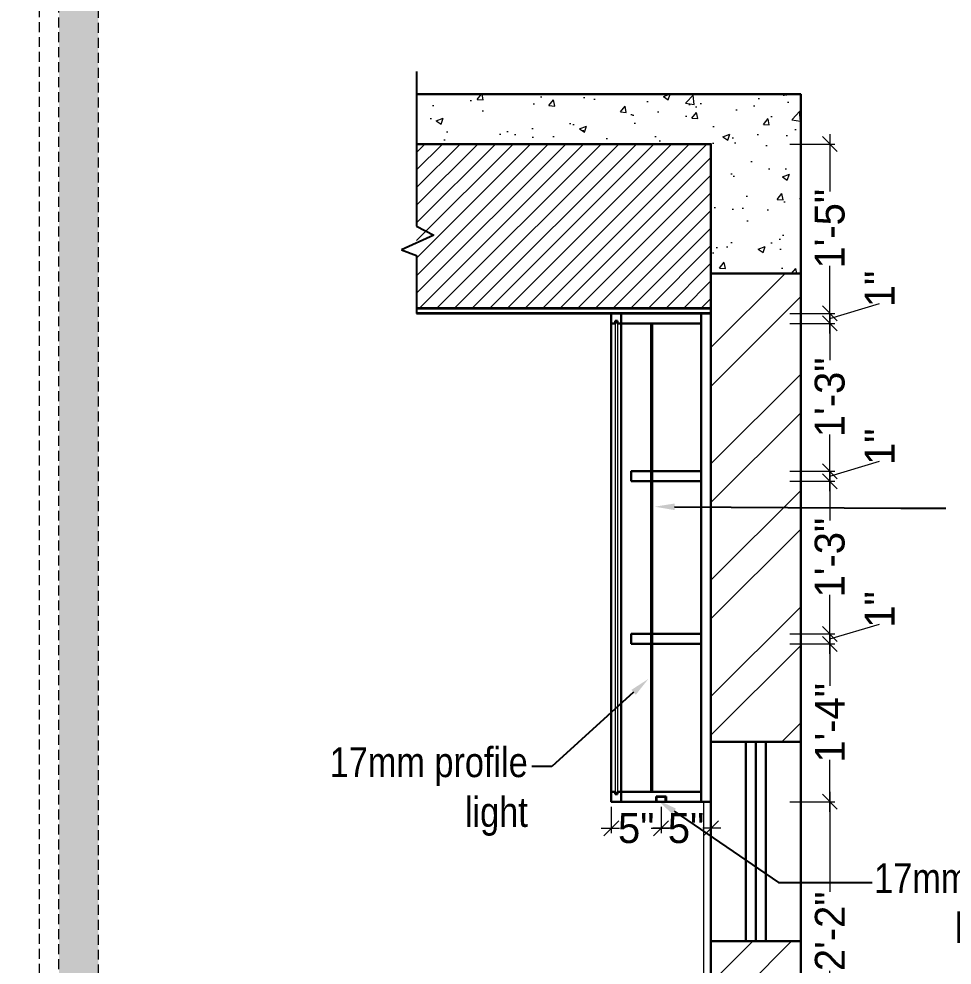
# Model space of a CAD drawing. Header units: millimetres. Extents: x 56222 to 3066687, y -650199 to -121287.
# Drawn here: x 139814.9 to 139908.5, y -185271.7 to -185176.7 of the extents above; entities that cross this region are included whole.
import ezdxf
from ezdxf import colors
from ezdxf.entities.mleader import LeaderData, LeaderLine
from ezdxf.math import Vec2, Vec3

# ---------------------------------------------------------------- set-up
doc = ezdxf.new("R2010")
doc.units = ezdxf.units.MM
doc.header["$MEASUREMENT"] = 0
doc.header["$PDMODE"] = 35
doc.linetypes.add('DASHED', pattern=[0.75, 0.5, -0.25])
doc.linetypes.add('DASHEDX2', pattern=[1.5, 1, -0.5])
doc.layers.get('Defpoints').update_dxf_attribs({"color": 220})
for name, color, linetype, lineweight in [('Dimension', 10, 'DASHEDX2', 20), ('FURNITURE', 32, 'Continuous', 9), ('furniture dimensions', 1, 'DASHED', 0), ('GF FALSE CEILING', 6, 'Continuous', 35), ('hatch-wall', 8, 'Continuous', 9), ('SECTION ( SLAB PLine )', 104, 'Continuous', 30), ('Text', 7, 'Continuous', 15), ('wall', 7, 'Continuous', 30), ('XX~SLAB ( BEAM )~ ( DIM )', 7, 'Continuous', 9)]:
    doc.layers.add(name, color=color, linetype=linetype, lineweight=lineweight)
doc.styles.add('century g', font='GOTHIC.TTF')
doc.styles.add('style4', font='ARIALN.TTF')
doc.dimstyles.new('Archana', dxfattribs={"dimtxt": 2, "dimasz": 0.75, "dimexe": 0.5, "dimexo": 0.5, "dimgap": 0, "dimtad": 0, "dimzin": 0, "dimdsep": 46, "dimlunit": 4, "dimtxsty": 'century g', "dimblk": 'OBLIQUE', "dimcen": 0, "dimdle": 1, "dimclrd": 256, "dimclre": 256, "dimclrt": 256, "dimadec": 0, "dimazin": 0, "dimtfac": 1, "dimtofl": 0, "dimtmove": 1, "dimatfit": 3, "dimfxl": 1, "dimfxlon": 1, "dimtolj": 1, "dimtzin": 0, "dimlwd": -1, "dimlwe": -1, "dimarcsym": 0})

# ---------------------------------------------------------------- blocks, each defined once
blk = doc.blocks.new('_Oblique')
at = {"layer": 'wall', "color": 0, "lineweight": -2}
blk.add_line((-0.5, -0.5), (0.5, 0.5), dxfattribs=at)
blk = doc.blocks.new('*D371')
at = {"layer": 'Defpoints', "color": 0, "linetype": 'Continuous', "lineweight": 30, "transparency": 16777216}
for p in [(139884.329, -185255.264), (139896.25, -185255.264), (139884.329, -185281.264)]:
    blk.add_point(p, dxfattribs=at)
at = {"layer": 'furniture dimensions', "color": 5, "linetype": 'Continuous', "transparency": 16777216}
for p, q in [((139896.25, -185254.264), (139896.25, -185264.309)), ((139892.25, -185255.264), (139896.75, -185255.264)), ((139896.25, -185282.264), (139896.25, -185272.22))]:
    blk.add_line(p, q, dxfattribs=at)
at = {"layer": 'furniture dimensions', "color": 5, "linetype": 'ByBlock', "transparency": 16777216}
blk.add_line((139892.25, -185281.264), (139896.75, -185281.264), dxfattribs=at)
at = {"layer": 'furniture dimensions', "color": 5, "linetype": 'Continuous', "transparency": 16777216, "xscale": 1.5, "yscale": 1.5, "zscale": 1.5}
for p, rotation in [((139896.25, -185255.264), 90), ((139896.25, -185281.264), 270)]:
    blk.add_blockref('_Oblique', p, dxfattribs=dict(at, rotation=rotation))
at = {"layer": 'furniture dimensions', "linetype": 'Continuous', "lineweight": 0, "transparency": 16777216, "insert": (139896.25, -185268.264), "char_height": 3, "attachment_point": 5, "rotation": 90, "style": 'century g'}
blk.add_mtext('\\A1;2\'-2"', dxfattribs=at)
blk = doc.blocks.new('*D372')
at = {"layer": 'Defpoints', "color": 0, "linetype": 'Continuous', "lineweight": 30, "transparency": 16777216}
for p in [(139883.329, -185239.431), (139896.25, -185239.431), (139884.329, -185255.264)]:
    blk.add_point(p, dxfattribs=at)
at = {"layer": 'furniture dimensions', "color": 5, "linetype": 'Continuous', "transparency": 16777216}
for p, q in [((139896.25, -185238.431), (139896.25, -185243.627)), ((139892.25, -185239.431), (139896.75, -185239.431)), ((139896.25, -185256.264), (139896.25, -185251.069))]:
    blk.add_line(p, q, dxfattribs=at)
at = {"layer": 'furniture dimensions', "color": 5, "linetype": 'ByBlock', "transparency": 16777216}
blk.add_line((139892.25, -185255.264), (139896.75, -185255.264), dxfattribs=at)
at = {"layer": 'furniture dimensions', "color": 5, "linetype": 'Continuous', "transparency": 16777216, "xscale": 1.5, "yscale": 1.5, "zscale": 1.5}
for p, rotation in [((139896.25, -185239.431), 90), ((139896.25, -185255.264), 270)]:
    blk.add_blockref('_Oblique', p, dxfattribs=dict(at, rotation=rotation))
at = {"layer": 'furniture dimensions', "linetype": 'Continuous', "lineweight": 0, "transparency": 16777216, "insert": (139896.25, -185247.348), "char_height": 3, "attachment_point": 5, "rotation": 90, "style": 'century g'}
blk.add_mtext('\\A1;1\'-4"', dxfattribs=at)
blk = doc.blocks.new('*D373')
at = {"layer": 'Defpoints', "color": 0, "linetype": 'Continuous', "lineweight": 30, "transparency": 16777216}
for p in [(139883.329, -185238.431), (139896.25, -185238.431), (139883.329, -185239.431)]:
    blk.add_point(p, dxfattribs=at)
at = {"layer": 'furniture dimensions', "color": 5, "linetype": 'Continuous', "transparency": 16777216}
for p, q in [((139896.25, -185240.431), (139896.25, -185237.431)), ((139896.25, -185238.931), (139901.25, -185237.431)), ((139892.25, -185238.431), (139896.75, -185238.431))]:
    blk.add_line(p, q, dxfattribs=at)
at = {"layer": 'furniture dimensions', "color": 5, "linetype": 'ByBlock', "transparency": 16777216}
blk.add_line((139892.25, -185239.431), (139896.75, -185239.431), dxfattribs=at)
at = {"layer": 'furniture dimensions', "color": 5, "linetype": 'Continuous', "transparency": 16777216, "xscale": 1.5, "yscale": 1.5, "zscale": 1.5}
for p, rotation in [((139896.25, -185238.431), 90), ((139896.25, -185239.431), 270)]:
    blk.add_blockref('_Oblique', p, dxfattribs=dict(at, rotation=rotation))
at = {"layer": 'furniture dimensions', "linetype": 'Continuous', "lineweight": 0, "transparency": 16777216, "insert": (139901.25, -185235.974), "char_height": 3, "attachment_point": 5, "rotation": 90, "style": 'century g'}
blk.add_mtext('\\A1;1"', dxfattribs=at)
blk = doc.blocks.new('*D374')
at = {"layer": 'Defpoints', "color": 0, "linetype": 'Continuous', "lineweight": 30, "transparency": 16777216}
for p in [(139883.329, -185223.098), (139896.25, -185223.098), (139883.329, -185238.431)]:
    blk.add_point(p, dxfattribs=at)
at = {"layer": 'furniture dimensions', "color": 5, "linetype": 'Continuous', "transparency": 16777216}
for p, q in [((139896.25, -185222.098), (139896.25, -185227.043)), ((139892.25, -185223.098), (139896.75, -185223.098)), ((139896.25, -185239.431), (139896.25, -185234.485))]:
    blk.add_line(p, q, dxfattribs=at)
at = {"layer": 'furniture dimensions', "color": 5, "linetype": 'ByBlock', "transparency": 16777216}
blk.add_line((139892.25, -185238.431), (139896.75, -185238.431), dxfattribs=at)
at = {"layer": 'furniture dimensions', "color": 5, "linetype": 'Continuous', "transparency": 16777216, "xscale": 1.5, "yscale": 1.5, "zscale": 1.5}
for p, rotation in [((139896.25, -185223.098), 90), ((139896.25, -185238.431), 270)]:
    blk.add_blockref('_Oblique', p, dxfattribs=dict(at, rotation=rotation))
at = {"layer": 'furniture dimensions', "linetype": 'Continuous', "lineweight": 0, "transparency": 16777216, "insert": (139896.25, -185230.764), "char_height": 3, "attachment_point": 5, "rotation": 90, "style": 'century g'}
blk.add_mtext('\\A1;1\'-3"', dxfattribs=at)
blk = doc.blocks.new('*D375')
at = {"layer": 'Defpoints', "color": 0, "linetype": 'Continuous', "lineweight": 30, "transparency": 16777216}
for p in [(139884.329, -185189.264), (139896.25, -185189.264), (139884.329, -185206.264)]:
    blk.add_point(p, dxfattribs=at)
at = {"layer": 'furniture dimensions', "color": 5, "linetype": 'Continuous', "transparency": 16777216}
for p, q in [((139896.25, -185188.264), (139896.25, -185194.043)), ((139892.25, -185189.264), (139896.75, -185189.264)), ((139896.25, -185207.264), (139896.25, -185201.485))]:
    blk.add_line(p, q, dxfattribs=at)
at = {"layer": 'furniture dimensions', "color": 5, "linetype": 'ByBlock', "transparency": 16777216}
blk.add_line((139892.25, -185206.264), (139896.75, -185206.264), dxfattribs=at)
at = {"layer": 'furniture dimensions', "color": 5, "linetype": 'Continuous', "transparency": 16777216, "xscale": 1.5, "yscale": 1.5, "zscale": 1.5}
for p, rotation in [((139896.25, -185189.264), 90), ((139896.25, -185206.264), 270)]:
    blk.add_blockref('_Oblique', p, dxfattribs=dict(at, rotation=rotation))
at = {"layer": 'furniture dimensions', "linetype": 'Continuous', "lineweight": 0, "transparency": 16777216, "insert": (139896.25, -185197.764), "char_height": 3, "attachment_point": 5, "rotation": 90, "style": 'century g'}
blk.add_mtext('\\A1;1\'-5"', dxfattribs=at)
blk = doc.blocks.new('*D383')
at = {"layer": 'Defpoints', "color": 0, "linetype": 'Continuous', "lineweight": 30, "transparency": 16777216}
for p in [(139874.329, -185255.264), (139879.329, -185255.264), (139879.329, -185257.93)]:
    blk.add_point(p, dxfattribs=at)
at = {"layer": 'furniture dimensions', "color": 5, "linetype": 'ByBlock', "transparency": 16777216}
blk.add_line((139874.329, -185255.764), (139874.329, -185258.43), dxfattribs=at)
at = {"layer": 'furniture dimensions', "color": 5, "linetype": 'Continuous', "transparency": 16777216}
for p, q in [((139879.329, -185255.764), (139879.329, -185258.43)), ((139873.329, -185257.93), (139875.16, -185257.93)), ((139880.329, -185257.93), (139878.499, -185257.93))]:
    blk.add_line(p, q, dxfattribs=at)
at = {"layer": 'furniture dimensions', "color": 5, "linetype": 'Continuous', "transparency": 16777216, "xscale": 1.5, "yscale": 1.5, "zscale": 1.5, "rotation": 180}
blk.add_blockref('_Oblique', (139874.329, -185257.93), dxfattribs=at)
at = {"layer": 'furniture dimensions', "color": 5, "linetype": 'Continuous', "transparency": 16777216, "xscale": 1.5, "yscale": 1.5, "zscale": 1.5}
blk.add_blockref('_Oblique', (139879.329, -185257.93), dxfattribs=at)
at = {"layer": 'furniture dimensions', "linetype": 'Continuous', "lineweight": 0, "transparency": 16777216, "insert": (139876.829, -185257.93), "char_height": 3, "attachment_point": 5, "style": 'century g'}
blk.add_mtext('\\A1;5"', dxfattribs=at)
blk = doc.blocks.new('*D386')
at = {"layer": 'Defpoints', "color": 0, "linetype": 'Continuous', "lineweight": 30, "transparency": 16777216}
for p in [(139879.329, -185255.264), (139884.329, -185255.264), (139884.329, -185257.93)]:
    blk.add_point(p, dxfattribs=at)
at = {"layer": 'furniture dimensions', "color": 5, "linetype": 'ByBlock', "transparency": 16777216}
blk.add_line((139879.329, -185255.764), (139879.329, -185258.43), dxfattribs=at)
at = {"layer": 'furniture dimensions', "color": 5, "linetype": 'Continuous', "transparency": 16777216}
for p, q in [((139884.329, -185255.764), (139884.329, -185258.43)), ((139878.329, -185257.93), (139880.16, -185257.93)), ((139885.329, -185257.93), (139883.499, -185257.93))]:
    blk.add_line(p, q, dxfattribs=at)
at = {"layer": 'furniture dimensions', "color": 5, "linetype": 'Continuous', "transparency": 16777216, "xscale": 1.5, "yscale": 1.5, "zscale": 1.5, "rotation": 180}
blk.add_blockref('_Oblique', (139879.329, -185257.93), dxfattribs=at)
at = {"layer": 'furniture dimensions', "color": 5, "linetype": 'Continuous', "transparency": 16777216, "xscale": 1.5, "yscale": 1.5, "zscale": 1.5}
blk.add_blockref('_Oblique', (139884.329, -185257.93), dxfattribs=at)
at = {"layer": 'furniture dimensions', "linetype": 'Continuous', "lineweight": 0, "transparency": 16777216, "insert": (139881.829, -185257.93), "char_height": 3, "attachment_point": 5, "style": 'century g'}
blk.add_mtext('\\A1;5"', dxfattribs=at)
blk = doc.blocks.new('*D387')
at = {"layer": 'Defpoints', "color": 0, "linetype": 'Continuous', "lineweight": 30, "transparency": 16777216}
for p in [(139883.329, -185222.098), (139896.25, -185222.098), (139883.329, -185223.098)]:
    blk.add_point(p, dxfattribs=at)
at = {"layer": 'furniture dimensions', "color": 5, "linetype": 'Continuous', "transparency": 16777216}
for p, q in [((139896.25, -185224.098), (139896.25, -185221.098)), ((139896.25, -185222.598), (139901.25, -185221.098)), ((139892.25, -185222.098), (139896.75, -185222.098))]:
    blk.add_line(p, q, dxfattribs=at)
at = {"layer": 'furniture dimensions', "color": 5, "linetype": 'ByBlock', "transparency": 16777216}
blk.add_line((139892.25, -185223.098), (139896.75, -185223.098), dxfattribs=at)
at = {"layer": 'furniture dimensions', "color": 5, "linetype": 'Continuous', "transparency": 16777216, "xscale": 1.5, "yscale": 1.5, "zscale": 1.5}
for p, rotation in [((139896.25, -185222.098), 90), ((139896.25, -185223.098), 270)]:
    blk.add_blockref('_Oblique', p, dxfattribs=dict(at, rotation=rotation))
at = {"layer": 'furniture dimensions', "linetype": 'Continuous', "lineweight": 0, "transparency": 16777216, "insert": (139901.25, -185219.64), "char_height": 3, "attachment_point": 5, "rotation": 90, "style": 'century g'}
blk.add_mtext('\\A1;1"', dxfattribs=at)
blk = doc.blocks.new('*D388')
at = {"layer": 'Defpoints', "color": 0, "linetype": 'Continuous', "lineweight": 30, "transparency": 16777216}
for p in [(139883.329, -185207.264), (139896.25, -185207.264), (139883.329, -185222.098)]:
    blk.add_point(p, dxfattribs=at)
at = {"layer": 'furniture dimensions', "color": 5, "linetype": 'Continuous', "transparency": 16777216}
for p, q in [((139896.25, -185206.264), (139896.25, -185210.96)), ((139892.25, -185207.264), (139896.75, -185207.264)), ((139896.25, -185223.098), (139896.25, -185218.402))]:
    blk.add_line(p, q, dxfattribs=at)
at = {"layer": 'furniture dimensions', "color": 5, "linetype": 'ByBlock', "transparency": 16777216}
blk.add_line((139892.25, -185222.098), (139896.75, -185222.098), dxfattribs=at)
at = {"layer": 'furniture dimensions', "color": 5, "linetype": 'Continuous', "transparency": 16777216, "xscale": 1.5, "yscale": 1.5, "zscale": 1.5}
for p, rotation in [((139896.25, -185207.264), 90), ((139896.25, -185222.098), 270)]:
    blk.add_blockref('_Oblique', p, dxfattribs=dict(at, rotation=rotation))
at = {"layer": 'furniture dimensions', "linetype": 'Continuous', "lineweight": 0, "transparency": 16777216, "insert": (139896.25, -185214.681), "char_height": 3, "attachment_point": 5, "rotation": 90, "style": 'century g'}
blk.add_mtext('\\A1;1\'-3"', dxfattribs=at)
blk = doc.blocks.new('*D389')
at = {"layer": 'Defpoints', "color": 0, "linetype": 'Continuous', "lineweight": 30, "transparency": 16777216}
for p in [(139883.329, -185206.264), (139896.25, -185206.264), (139883.329, -185207.264)]:
    blk.add_point(p, dxfattribs=at)
at = {"layer": 'furniture dimensions', "color": 5, "linetype": 'Continuous', "transparency": 16777216}
for p, q in [((139896.25, -185208.264), (139896.25, -185205.264)), ((139896.25, -185206.764), (139901.25, -185205.264)), ((139892.25, -185206.264), (139896.75, -185206.264))]:
    blk.add_line(p, q, dxfattribs=at)
at = {"layer": 'furniture dimensions', "color": 5, "linetype": 'ByBlock', "transparency": 16777216}
blk.add_line((139892.25, -185207.264), (139896.75, -185207.264), dxfattribs=at)
at = {"layer": 'furniture dimensions', "color": 5, "linetype": 'Continuous', "transparency": 16777216, "xscale": 1.5, "yscale": 1.5, "zscale": 1.5}
for p, rotation in [((139896.25, -185206.264), 90), ((139896.25, -185207.264), 270)]:
    blk.add_blockref('_Oblique', p, dxfattribs=dict(at, rotation=rotation))
at = {"layer": 'furniture dimensions', "linetype": 'Continuous', "lineweight": 0, "transparency": 16777216, "insert": (139901.25, -185203.807), "char_height": 3, "attachment_point": 5, "rotation": 90, "style": 'century g'}
blk.add_mtext('\\A1;1"', dxfattribs=at)

msp = doc.modelspace()

# ---------------------------------------------------------------- hatches: boundary and pattern name
at = {"layer": 'Dimension', "true_color": 0xd39e00}
h = msp.add_hatch(color=42, dxfattribs=at)
h.paths.add_polyline_path([(139818.928, -185089.377), (139818.928, -185485.055), (140381.069, -185485.055), (140381.069, -185089.377)])
h.paths.add_polyline_path([(139822.874, -185093.323), (140377.124, -185093.323), (140377.124, -185481.109), (139822.874, -185481.109)], flags=16)
at = {"layer": 'FURNITURE', "lineweight": 20, "true_color": 0x636466}
h = msp.add_hatch(dxfattribs=at)
h.set_pattern_fill('AR-CONC', color=251)
h.set_pattern_definition([(50, (10706.4446, -203738.9746), (7.17260183, -0.62752135), [0.75, -8.25]), (355, (10706.4446, -203738.975), (-1.38751334, 7.52192134), [0.6, -6.6]), (100.4514445, (10707.042, -203739.027), (5.78508847, 6.8943999), [0.6374019, -7.0114211]), (46.1842, (10706.445, -203736.975), (10.6724133, -1.6551928), [1.125, -12.375]), (96.6356355, (10707.334, -203737.113), (9.34661946, 9.741186), [0.9561034, -10.5171376]), (351.184164, (10706.445, -203736.975), (9.34661945, 9.741186), [0.9, -9.9]), (21, (10707.4446, -203737.4746), (5.96907052, -4.0261889), [0.75, -8.25]), (326, (10707.4446, -203737.475), (2.4331533, 7.25150045), [0.6, -6.6]), (71.451445, (10707.942, -203737.81), (8.40222377, 3.22531153), [0.6374019, -7.0114211]), (37.5, (10706.4446, -203738.9746), (0.121598553, 3.32893854), [0, -6.52, 0, -6.7, 0, -6.625]), (7.5, (10706.4446, -203738.9746), (2.63069537, 3.94411712), [0, -3.82, 0, -6.37, 0, -2.525]), (327.5, (10704.2146, -203738.9746), (5.33822436, -0.22554872), [0, -2.5, 0, -7.8, 0, -10.35]), (317.5, (10703.2146, -203738.9746), (5.8318617, 1.00104982), [0, -3.25, 0, -5.18, 0, -7.35])])
h.paths.add_polyline_path([(139735.805, -185216.264), (139740.329, -185216.264), (139740.329, -185216.296)])
h.paths.add_polyline_path([(139854.782, -185189.26), (139854.768, -185184.264), (139893.329, -185184.264), (139893.329, -185202.264), (139884.329, -185202.264), (139884.343, -185189.268)])
at = {"layer": 'GF FALSE CEILING', "lineweight": 9}
h = msp.add_hatch(dxfattribs=at)
h.set_pattern_fill('ANSI31', color=256, scale=10)
h.set_pattern_definition([(45, (11896.7361, -202132.3956), (-0.883883476, 0.883883476), [])])
h.paths.add_polyline_path([(139854.795, -185189.264), (139884.329, -185189.264), (139884.329, -185205.764), (139854.795, -185205.764)])
at = {"layer": 'hatch-wall', "lineweight": 0}
h = msp.add_hatch(dxfattribs=at)
h.set_pattern_fill('ANSI32', color=256, scale=22)
h.set_pattern_definition([(45, (-171.074, -553.528), (-5.83363094, 5.83363094), []), (45, (-167.185, -553.528), (-5.83363094, 5.83363094), [])])
h.paths.add_polyline_path([(139884.329, -185202.264), (139893.329, -185202.264), (139893.329, -185249.264), (139884.329, -185249.264)])
at = {"layer": 'hatch-wall'}
h = msp.add_hatch(dxfattribs=at)
h.set_pattern_fill('ANSI32', color=256, scale=22)
h.set_pattern_definition([(45, (11896.736, -202130.387), (-5.83363094, 5.83363094), []), (45, (11900.625, -202130.387), (-5.83363094, 5.83363094), [])])
h.paths.add_polyline_path([(139884.354, -185269.264), (139893.354, -185269.264), (139893.329, -185313.264), (139884.329, -185313.264)])

# ---------------------------------------------------------------- linework, layer by layer
at = {"layer": 'Dimension', "color": 42, "true_color": 0xd39e00, "elevation": 0.259}
for points in [[(139816.956, -185087.405), (140383.042, -185087.405), (140383.042, -185487.027), (139816.956, -185487.027)], [(139818.928, -185089.377), (140381.069, -185089.377), (140381.069, -185485.055), (139818.928, -185485.055)], [(139822.874, -185093.323), (140377.124, -185093.323), (140377.124, -185481.109), (139822.874, -185481.109)]]:
    msp.add_lwpolyline(points, close=True, dxfattribs=at)
at = {"layer": 'FURNITURE', "linetype": 'ByBlock', "lineweight": -3}
for p, q in [((139854.795, -185181.98, 0.129), (139854.795, -185197.507, 0.129)), ((139854.795, -185197.507, 0.129), (139856.522, -185198.416, 0.129)), ((139856.522, -185198.416, 0.129), (139853.282, -185199.879, 0.129)), ((139853.282, -185199.879, 0.129), (139854.795, -185200.455, 0.129)), ((139854.795, -185200.455, 0.129), (139854.795, -185206.264, 0.129)), ((139884.329, -185207.264, 0.129), (139884.329, -185211.273, 0.129))]:
    msp.add_line(p, q, dxfattribs=at)
at = {"layer": 'FURNITURE', "lineweight": 30}
for p, q in [((139875.329, -185206.264, 0.129), (139874.329, -185206.264, 0.129)), ((139874.329, -185206.264, 0.129), (139874.329, -185206.264, 0.129)), ((139883.329, -185206.264, 0.129), (139883.329, -185255.264, 0.129)), ((139875.329, -185207.264, 0.129), (139883.329, -185207.264, 0.129)), ((139875.329, -185254.264, 0.129), (139875.329, -185207.264, 0.129)), ((139874.329, -185239.2, 0.129), (139874.329, -185255.264, 0.129)), ((139875.329, -185239.2, 0.129), (139875.329, -185255.264, 0.129)), ((139874.329, -185254.264, 0.129), (139874.329, -185255.264, 0.129)), ((139883.329, -185254.264, 0.129), (139875.329, -185254.264, 0.129)), ((139874.329, -185255.264, 0.129), (139874.329, -185255.264, 0.129)), ((139878.832, -185254.733, 0.129), (139879.832, -185254.733, 0.129)), ((139878.832, -185254.733, 0.129), (139878.832, -185255.264, 0.129)), ((139879.832, -185254.733, 0.129), (139879.832, -185255.264, 0.129))]:
    msp.add_line(p, q, dxfattribs=at)
at = {"layer": 'FURNITURE', "linetype": 'ByBlock', "lineweight": 30}
for p, q in [((139874.949, -185207.014, 0.129), (139874.709, -185207.014, 0.129)), ((139874.709, -185207.014, 0.129), (139874.709, -185207.264, 0.129)), ((139874.949, -185207.264, 0.129), (139874.949, -185207.014, 0.129)), ((139874.709, -185254.514, 0.129), (139874.709, -185254.264, 0.129)), ((139874.949, -185254.264, 0.129), (139874.949, -185254.514, 0.129)), ((139874.949, -185254.514, 0.129), (139874.709, -185254.514, 0.129))]:
    msp.add_line(p, q, dxfattribs=at)
at = {"layer": 'FURNITURE', "color": 3, "lineweight": 30}
for p, q in [((139878.329, -185207.264, 0.129), (139878.329, -185254.264, 0.129)), ((139878.429, -185207.264, 0.129), (139878.429, -185254.264, 0.129))]:
    msp.add_line(p, q, dxfattribs=at)
at = {"layer": 'FURNITURE', "lineweight": 30, "elevation": 0.129}
for points in [[(139874.329, -185206.264), (139884.329, -185206.264), (139884.329, -185255.264), (139874.329, -185255.264)], [(139876.329, -185223.098), (139883.329, -185223.098), (139883.329, -185222.098), (139876.329, -185222.098)], [(139876.329, -185239.431), (139883.329, -185239.431), (139883.329, -185238.431), (139876.329, -185238.431)]]:
    msp.add_lwpolyline(points, close=True, dxfattribs=at)
at = {"layer": 'FURNITURE', "linetype": 'ByBlock', "lineweight": 30, "elevation": 0.129}
for points in [[(139874.709, -185207.264), (139874.329, -185207.264), (139874.329, -185206.264), (139875.329, -185206.264), (139875.329, -185207.264), (139874.949, -185207.264)], [(139874.709, -185254.264), (139874.329, -185254.264), (139874.329, -185255.264), (139875.329, -185255.264), (139875.329, -185254.264), (139874.949, -185254.264)]]:
    msp.add_lwpolyline(points, dxfattribs=at)
at = {"layer": 'FURNITURE', "color": 3, "lineweight": 30, "elevation": 0.129}
msp.add_lwpolyline([(139878.876, -185254.763), (139879.783, -185254.763), (139879.783, -185255.264), (139878.876, -185255.264)], close=True, dxfattribs=at)
at = {"layer": 'FURNITURE', "lineweight": 30, "elevation": 0.129}
msp.add_lwpolyline([(139878.876, -185255.264), (139879.783, -185255.264)], dxfattribs=at)
at = {"layer": 'furniture dimensions', "color": 4, "linetype": 'ByBlock'}
for p, q in [((139874.709, -185207.264, 0.129), (139874.709, -185254.514, 0.129)), ((139874.949, -185207.264, 0.129), (139874.949, -185254.514, 0.129))]:
    msp.add_line(p, q, dxfattribs=at)
at = {"layer": 'GF FALSE CEILING'}
for p, q in [((139884.329, -185205.764, 0.129), (139854.795, -185205.764, 0.129)), ((139884.329, -185206.264, 0.129), (139854.795, -185206.264, 0.129))]:
    msp.add_line(p, q, dxfattribs=at)
at = {"layer": 'SECTION ( SLAB PLine )', "color": 1, "elevation": 0.129}
msp.add_lwpolyline([(139854.795, -185184.264), (139893.329, -185184.264), (139893.329, -185202.264), (139884.329, -185202.264), (139884.329, -185189.264), (139854.795, -185189.264)], dxfattribs=at)
at = {"layer": 'wall', "lineweight": 30, "elevation": 0.129}
msp.add_lwpolyline([(139884.329, -185202.264), (139884.329, -185247.264)], dxfattribs=at)
at = {"layer": 'XX~SLAB ( BEAM )~ ( DIM )', "color": 242, "lineweight": 15, "true_color": 0xcd2027}
for p, q in [((139884.329, -185249.295, 0.129), (139884.329, -185281.763, 0.129)), ((139883.579, -185255.264, 0.129), (139883.579, -185281.763, 0.129))]:
    msp.add_line(p, q, dxfattribs=at)
at = {"layer": 'XX~SLAB ( BEAM )~ ( DIM )', "color": 5, "lineweight": 30}
for p, q in [((139887.811, -185249.264, 0.129), (139887.811, -185269.264, 0.129)), ((139888.829, -185249.264, 0.129), (139888.829, -185269.264, 0.129)), ((139889.847, -185249.264, 0.129), (139889.847, -185269.264, 0.129))]:
    msp.add_line(p, q, dxfattribs=at)
at = {"layer": 'XX~SLAB ( BEAM )~ ( DIM )', "lineweight": 30, "elevation": 0.129}
msp.add_lwpolyline([(139884.329, -185313.264), (139893.329, -185313.264), (139893.329, -185202.264), (139884.329, -185202.264)], close=True, dxfattribs=at)
at = {"layer": 'XX~SLAB ( BEAM )~ ( DIM )', "color": 5, "lineweight": 30, "elevation": 0.129}
msp.add_lwpolyline([(139893.329, -185249.264), (139884.329, -185249.264), (139884.329, -185269.264), (139893.329, -185269.264)], close=True, dxfattribs=at)

# ---------------------------------------------------------------- dimensions: what is measured, and where the dimension line sits
at = {"layer": 'furniture dimensions', "color": 5, "linetype": 'Continuous', "lineweight": 0}
for base, p1, p2, picture, middle in [((139896.25, -185189.264, 0.129), (139884.329, -185206.264, 0.129), (139884.329, -185189.264, 0.129), '*D375', (139896.25, -185197.764, 0.129)), ((139896.25, -185206.264, 0.129), (139883.329, -185207.264, 0.129), (139883.329, -185206.264, 0.129), '*D389', (139901.25, -185205.264, 0.129)), ((139896.25, -185207.264, 0.129), (139883.329, -185222.098, 0.129), (139883.329, -185207.264, 0.129), '*D388', (139896.25, -185214.681, 0.129)), ((139896.25, -185222.098, 0.129), (139883.329, -185223.098, 0.129), (139883.329, -185222.098, 0.129), '*D387', (139901.25, -185221.098, 0.129)), ((139896.25, -185223.098, 0.129), (139883.329, -185238.431, 0.129), (139883.329, -185223.098, 0.129), '*D374', (139896.25, -185230.764, 0.129)), ((139896.25, -185238.431, 0.129), (139883.329, -185239.431, 0.129), (139883.329, -185238.431, 0.129), '*D373', (139901.25, -185237.431, 0.129)), ((139896.25, -185239.431, 0.129), (139884.329, -185255.264, 0.129), (139883.329, -185239.431, 0.129), '*D372', (139896.25, -185247.348, 0.129)), ((139896.25, -185255.264, 0.129), (139884.329, -185281.264, 0.129), (139884.329, -185255.264, 0.129), '*D371', (139896.25, -185268.264, 0.129))]:
    dim = msp.add_linear_dim(base=base, p1=p1, p2=p2, angle=90, dimstyle='Archana', override={"dimtxt": 3, "dimasz": 1.5, "dimdec": 0, "dimclrd": 5, "dimclre": 5, "dimfxl": 4}, dxfattribs=at)
    dim.commit()
    dim.dimension.update_dxf_attribs({"geometry": picture, "text_midpoint": middle})
for base, p1, p2, picture, middle in [((139879.329, -185257.93, 0.129), (139874.329, -185255.264, 0.129), (139879.329, -185255.264, 0.129), '*D383', (139876.829, -185257.93, 0.129)), ((139884.329, -185257.93, 0.129), (139879.329, -185255.264, 0.129), (139884.329, -185255.264, 0.129), '*D386', (139881.829, -185257.93, 0.129))]:
    dim = msp.add_linear_dim(base=base, p1=p1, p2=p2, dimstyle='Archana', override={"dimtxt": 3, "dimasz": 1.5, "dimdec": 0, "dimclrd": 5, "dimclre": 5, "dimfxl": 4}, dxfattribs=at)
    dim.commit()
    dim.dimension.update_dxf_attribs({"geometry": picture, "text_midpoint": middle})

# ---------------------------------------------------------------- leaders
at = {"layer": 'Text', "color": 1, "lineweight": 0, "ltscale": 20}
ml = msp.add_multileader_mtext('Standard', dxfattribs=at)
ml.set_content('', color=1, style='style4')
ml.set_leader_properties()
ml.build(insert=Vec2(0, 0))
ml.multileader.update_dxf_attribs({"dogleg_length": 2.025, "arrow_head_size": 2})
ctx = ml.context
ctx.base_point, ctx.char_height, ctx.arrow_head_size, ctx.landing_gap_size, ctx.plane_origin = Vec3(139907.898, -185225.812, 0.129), 3, 2, 0.4, Vec3(139920.554, -185217.336, 0.129)
ctx.text_align_type = 1
notes = []
notes.append((ctx, [(0, (1, 1, 0), (139903.374, -185225.812, 0.129), (1, 0), 4.524, [(0, [(139878.674, -185225.655, 0.129)], 0, [])])]))
ctx.mtext.insert, ctx.mtext.alignment = Vec3(139908.298, -185224.312, 0.129), 2
ml = msp.add_multileader_mtext('Standard', dxfattribs=at)
ml.set_content('17mm profile \\Plight', color=1, style='style4')
ml.set_leader_properties()
ml.build(insert=Vec2(0, 0))
ml.multileader.update_dxf_attribs({"dogleg_length": 2.025, "arrow_head_size": 2})
ctx = ml.context
ctx.base_point, ctx.char_height, ctx.arrow_head_size, ctx.landing_gap_size, ctx.plane_origin = Vec3(139846.202, -185251.732, 0.129), 3, 2, 0.4, Vec3(139924.761, -185249.268, 0.129)
ctx.text_align_type = 2
notes.append((ctx, [(0, (1, 1, 0), (139868.373, -185251.732, 0.129), (-1, 0), 2.025, [(0, [(139878.047, -185242.938, 0.129)], 0, [])])]))
ctx.mtext.insert, ctx.mtext.alignment = Vec3(139865.949, -185249.791, 0.129), 3
ml = msp.add_multileader_mtext('Standard', dxfattribs=at)
ml.set_content('17mm_indirect \\Plight', color=1, style='style4')
ml.set_leader_properties()
ml.build(insert=Vec2(0, 0))
ml.multileader.update_dxf_attribs({"dogleg_length": 2.025, "arrow_head_size": 2})
ctx = ml.context
ctx.base_point, ctx.char_height, ctx.arrow_head_size, ctx.landing_gap_size, ctx.plane_origin = Vec3(139900.493, -185263.373, 0.129), 3, 2, 0.4, Vec3(139844.198, -185261.38, 0.129)
ctx.text_align_type = 1
notes.append((ctx, [(0, (1, 1, 0), (139891.11, -185263.373, 0.129), (1, 0), 9.382, [(0, [(139878.977, -185255.094, 0.129)], 0, [])])]))
ctx.mtext.insert, ctx.mtext.alignment = Vec3(139911.968, -185261.432, 0.129), 2
for ctx, leaders in notes:
    for number, flags, end, landing, length, lines in leaders:
        leader = LeaderData()
        leader.index, (leader.has_last_leader_line, leader.has_dogleg_vector, leader.attachment_direction) = number, flags
        leader.last_leader_point, leader.dogleg_vector, leader.dogleg_length = Vec3(end), Vec3(landing), length
        for number, points, colour, breaks in lines:
            line = LeaderLine()
            line.index, line.vertices, line.color, line.breaks = number, Vec3.list(points), colors.encode_raw_color(colour), breaks
            leader.lines.append(line)
        ctx.leaders.append(leader)

doc.saveas('drawing.dxf')
